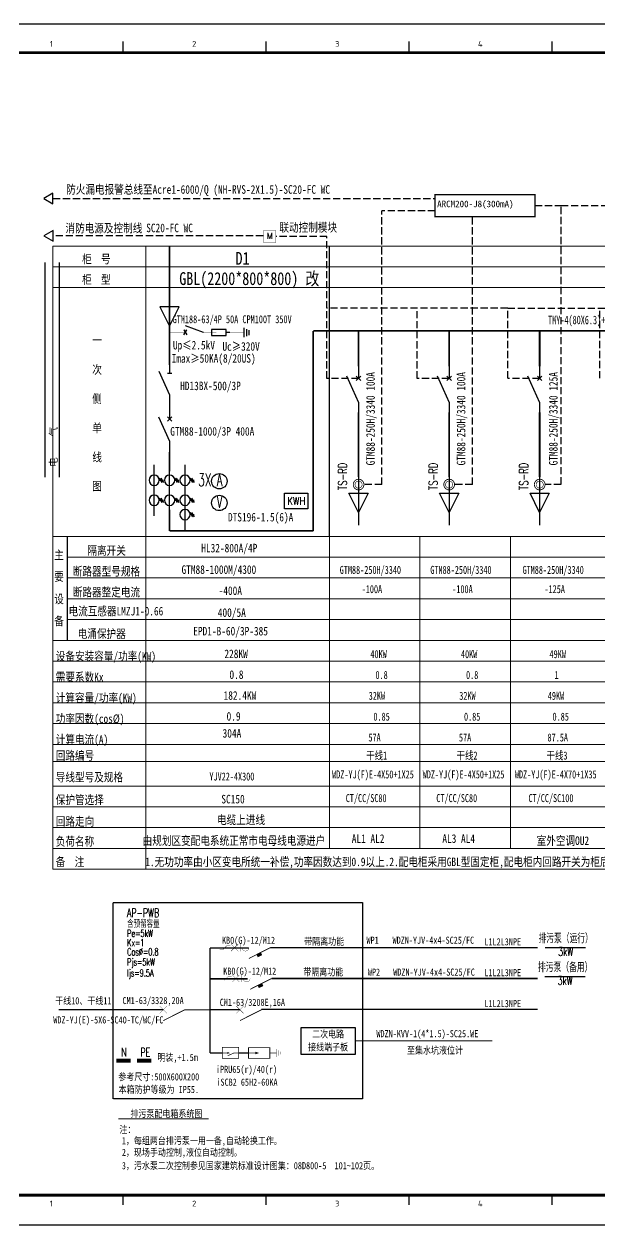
# Model space of a CAD drawing. Extents: x 815029915 to 815825525, y 579155098 to 579748855.
# Drawn here: x 815467725 to 815487864, y 579361391 to 579403391 of the extents above; entities that cross this region are included whole.
import ezdxf
from ezdxf.enums import TextEntityAlignment as Align

# ---------------------------------------------------------------- set-up
doc = ezdxf.new("R2010")
doc.units = 0
doc.header["$LTSCALE"] = 100
doc.header["$MEASUREMENT"] = 0
doc.linetypes.add('DASH', pattern=[0.35, 0.25, -0.1])
doc.linetypes.add('DASHED2', pattern=[9.525, 6.35, -3.175])
for name, color, linetype in [('ABDE_SYS', 3, 'Continuous'), ('AXIS', 3, 'Continuous'), ('E-CAPL-1', 7, 'Continuous'), ('E-CAPL-MK', 7, 'Continuous'), ('E-CAPL1', 7, 'Continuous'), ('E-SYST', 7, 'Continuous'), ('E-TEXT-PLAN', 7, 'Continuous'), ('E-TEXT-SYST-1', 4, 'Continuous'), ('E-TEXT-SYST-5', 4, 'Continuous'), ('E-TEXT-SYST-7', 4, 'Continuous'), ('ELEMENT', 3, 'Continuous'), ('EQUIP', 3, 'Continuous'), ('PUB_TEXT', 7, 'Continuous'), ('SIG_TEXT', 7, 'Continuous'), ('TH_WIRE', 4, 'Continuous'), ('TK', 7, 'Continuous'), ('WIRE-照明', 1, 'Continuous'), ('XHGG', 1, 'Continuous'), ('zm', 1, 'Continuous'), ('强电平面线缆-1', 7, 'Continuous'), ('校对', 6, 'Continuous'), ('设备', 1, 'Continuous')]:
    doc.layers.add(name, color=color, linetype=linetype)
doc.styles.add('-华文细黑', font='', dxfattribs={"width": 0.8})
doc.styles.add('-宋体', font='', dxfattribs={"width": 0.8})
doc.styles.add('-黑体', font='', dxfattribs={"width": 0.8})
doc.styles.add('_SIMPLEX', font='SIMPLEX', dxfattribs={"width": 0.6})
doc.styles.add('_TEL_DIM', font='txt.shx', dxfattribs={"width": 0.6, "height": 3.5, "bigfont": 'hztxt.shx'})
doc.styles.add('CCIAD-图框(会签栏)', font='txt.shx', dxfattribs={"bigfont": 'hztxt.shx'})
doc.styles.add('COMP', font='complex', dxfattribs={"bigfont": 'hztxt'})
doc.styles.add('DIM_FONT', font='SIMPLEX', dxfattribs={"width": 0.7, "bigfont": 'GBCBIG'})
doc.styles.add('HZ_ROMANS6', font='ROMANS6.shx', dxfattribs={"bigfont": 'hztxt.shx'})
doc.styles.add('IDQSTYLE', font='txt.shx', dxfattribs={"width": 0.7, "bigfont": 'hztxt.shx'})
doc.styles.add('ISOCP', font='isocp.shx', dxfattribs={"bigfont": 'gbcbig.shx'})
doc.styles.get("Standard").update_dxf_attribs({"font": 'gbenor.shx', "bigfont": 'gbcbig.shx'})
doc.styles.add('仿宋字', font='')
doc.styles.get('-华文细黑').set_extended_font_data('STXihei')
doc.styles.get('-宋体').set_extended_font_data('SimSun')
doc.styles.get('-黑体').set_extended_font_data('SimHei')
doc.styles.get('仿宋字').set_extended_font_data('SimHei')

# ---------------------------------------------------------------- blocks, each defined once
blk = doc.blocks.new('M_M43LFI')
for p, q in [((0, -0.733), (-0.2, -0.333)), ((-0.2, -0.333), (0.2, -0.333)), ((0.2, -0.333), (0, -0.733))]:
    blk.add_line(p, q)
blk.add_lwpolyline([(0, 0), (0, -1)])
at = {"style": 'DIM_FONT', "width": 0.8, "flags": 9}
blk.add_attdef('S', (0.25, -0.5), '', height=0.2, dxfattribs=at)
blk = doc.blocks.new('M_M7')
for p, q in [((-0.25, -0.2), (0, -0.75)), ((-0.047, -0.297), (0.047, -0.203)), ((-0.047, -0.203), (0.047, -0.297))]:
    blk.add_line(p, q)
for points in [[(0, 0), (0, -0.25)], [(0, -0.75), (0, -1)]]:
    blk.add_lwpolyline(points)
at = {"width": 0.8, "flags": 9}
blk.add_attdef('S', (0.25, -0.5), '', height=0.2, dxfattribs=at)
blk = doc.blocks.new('HC000076')
at = {"color": 0, "linetype": 'Continuous', "const_width": 0.2}
blk.add_lwpolyline([(-0.88, 0.88, 0.198912), (-1.25, 0, 0.198912), (-0.88, -0.88, 0.198912), (0, -1.25, 0.198912), (0.88, -0.88, 0.198912), (1.25, 0, 0.198912), (0.88, 0.88, 0.198912), (0, 1.25, 0.198912)], format="xyb", close=True, dxfattribs=at)
at = {"color": 0, "style": 'IDQSTYLE', "width": 0.7}
blk.add_attdef('PSFHATT', (3.25, -1.25), '', height=2.5, dxfattribs=at)
blk = doc.blocks.new('M_M60GUJ')
for p, q in [((-0.267, -1), (-0.267, 0)), ((-0.267, 0), (0.267, 0)), ((0.267, 0), (0.267, -1)), ((0.267, -1), (-0.267, -1))]:
    blk.add_line(p, q)
at = {"style": '_SIMPLEX'}
blk.add_text('KWH', height=0.2667, rotation=270, dxfattribs=at).set_placement((-0.133, -0.133))
at = {"width": 0.8, "flags": 9}
blk.add_attdef('S', (0.25, -0.5), '', height=0.2, dxfattribs=at)
blk = doc.blocks.new('M_M27VHU')
for p, q in [((0.167, -0.5), (0.3, -0.5)), ((0.256, -0.433), (0.172, -0.567)), ((0.308, -0.433), (0.225, -0.567))]:
    blk.add_line(p, q)
blk.add_lwpolyline([(0, 0), (0, -1)])
blk.add_circle((0, -0.5), 0.167)
at = {"width": 0.8, "flags": 9}
blk.add_attdef('S', (0.25, -0.5), '', height=0.2, dxfattribs=at)
blk = doc.blocks.new('M_M8')
for p, q in [((-0.25, -0.2), (0, -0.75)), ((0.05, -0.25), (-0.05, -0.25))]:
    blk.add_line(p, q)
for points in [[(0, 0), (0, -0.25)], [(0, -0.75), (0, -1)]]:
    blk.add_lwpolyline(points)
at = {"style": 'DIM_FONT', "width": 0.8, "flags": 9}
blk.add_attdef('S', (0.25, -0.5), '', height=0.2, dxfattribs=at)
blk = doc.blocks.new('HC000374')
at = {"color": 0, "linetype": 'Continuous', "const_width": 0.3}
blk.add_lwpolyline([(1.88, 0), (-1.88, 0), (-1.88, -7.5), (1.88, -7.5)], close=True, dxfattribs=at)
blk.add_lwpolyline([(0, 0), (0, -2.81)], dxfattribs=at)
at = {"color": 0, "linetype": 'Continuous'}
blk.add_lwpolyline([(0, -2.36, 0.938, 0, 0), (0, -3.75, 0, 0, 0)], format="xyseb", dxfattribs=at)
blk = doc.blocks.new('HC000213')
at = {"color": 3, "linetype": 'Continuous', "const_width": 0.3}
for points in [[(0, 0), (0, -4.58)], [(-2.75, -4.58), (2.75, -4.58)], [(-1.83, -6.01), (1.83, -6.01)], [(-0.86, -7.5), (0.86, -7.5)]]:
    blk.add_lwpolyline(points, dxfattribs=at)
blk = doc.blocks.new('HC000789')
at = {"color": 3, "linetype": 'Continuous'}
for points, const_width in [([(0, -7.5), (-3.79, 0)], 0.3), ([(-1.25, 1.25), (1.25, -1.25)], 0.1), ([(1.25, 1.25), (-1.25, -1.25)], 0.1)]:
    blk.add_lwpolyline(points, dxfattribs=dict(at, const_width=const_width))
blk = doc.blocks.new('KB1')
at = {"layer": 'E-TEXT-SYST-1', "linetype": 'Continuous', "ltscale": 1000}
blk.add_hatch(color=3, dxfattribs=at).paths.add_polyline_path([(-331, -166), (-487, -240), (-442, -335), (-287, -261)])
at = {"color": 3, "linetype": 'Continuous'}
for points, const_width in [([(-1653, -63), (-1527, 63)], 10), ([(-1527, 63), (-1397, 63)], 10), ([(-1377, -125), (-1127, 125)], 10), ([(-1377, 125), (-1127, -125)], 10), ([(-1051, 125), (-1051, -125)], 10), ([(0, 0), (-750, -379)], 30), ([(-1770, -63), (-1653, -63)], 10)]:
    blk.add_lwpolyline(points, dxfattribs=dict(at, const_width=const_width))
at = {"color": 3, "linetype": 'Continuous', "const_width": 10}
blk.add_lwpolyline([(-988, 0, 1), (-751, 0)], format="xyb", dxfattribs=at)
blk = doc.blocks.new('A$C765A45F6')
at = {"color": 3, "linetype": 'Continuous', "const_width": 19.1}
blk.add_lwpolyline([(10, 488), (328, 488), (328, 10), (10, 10)], close=True, dxfattribs=at)
for points in [[(139, 286), (195, 342)], [(142, 343), (196, 289)], [(169, 488), (169, 316)], [(169, 10), (169, 146), (84, 333)]]:
    blk.add_lwpolyline(points, dxfattribs=at)
blk = doc.blocks.new('l')
at = {"layer": 'TK'}
blk.add_lwpolyline([(815463677, 579451444), (815463677, 579409444), (815547777, 579409444), (815547777, 579451444)], close=True, dxfattribs=at)

msp = doc.modelspace()

# ---------------------------------------------------------------- linework, layer by layer
for p, q in [((815475419.3, 579392437.8), (815475419.3, 579392764.5)), ((815475519, 579392478.6), (815475519, 579392723.7)), ((815475599.4, 579392515.2), (815475599.4, 579392678.6)), ((815472429.2, 579389656.7), (815472814.9, 579388808.2)), ((815472742.1, 579389652.3), (815472887.6, 579389506.8)), ((815472742.1, 579389506.8), (815472887.6, 579389652.3))]:
    msp.add_line(p, q)
at = {"color": 4, "linetype": 'Continuous', "const_width": 11.4}
msp.add_lwpolyline([(815476099.8, 579395746.8), (815476099.8, 579396173), (815476525.9, 579396173), (815476525.9, 579395746.8)], close=True, dxfattribs=at)
for points in [[(815472814.9, 579389965.3), (815472814.9, 579389579.6)], [(815472814.9, 579388808.2), (815472814.9, 579388422.5)]]:
    msp.add_lwpolyline(points)
msp.add_lwpolyline([(815477418, 579368298.9), (815479298.4, 579368298.9), (815479298.4, 579367358), (815477418, 579367358)], close=True)
at = {"layer": 'ABDE_SYS', "linetype": 'Continuous', "const_width": 30}
for points in [[(815484095.5, 579367828.4), (815479298.4, 579367828.4)], [(815471021.8, 579365099.7), (815474186.3, 579365099.7)]]:
    msp.add_lwpolyline(points, dxfattribs=at)
at = {"layer": 'AXIS', "linetype": 'DASH', "ltscale": 10}
for p, q in [((815468735.2, 579397290.6), (815482085.2, 579397290.5)), ((815480238.4, 579387283.8), (815480238.4, 579396859.9)), ((815482096.5, 579396859.9), (815480238.4, 579396859.9)), ((815485590.5, 579397040.6), (815486506.6, 579397040.6)), ((815486506.6, 579387294.1), (815486506.6, 579397040.6)), ((815486506.6, 579397040.6), (815522883.7, 579397040.6)), ((815483404.4, 579387283.8), (815483404.4, 579396657.8)), ((815476085.1, 579395983.2), (815468730.2, 579395983.2)), ((815478312.9, 579395959.7), (815476525.9, 579395959.9)), ((815478312.9, 579390998.9), (815478312.9, 579395959.7)), ((815484637.9, 579393451.4), (815478312.9, 579393451.4)), ((815481477, 579390998.9), (815481477, 579393451.4)), ((815484637.9, 579391006.1), (815484637.9, 579393451.4)), ((815484637.9, 579393451.4), (815521015, 579393451.4)), ((815487862.2, 579391006.1), (815487862.2, 579393451.4)), ((815479426, 579390998.9), (815478312.9, 579390998.9)), ((815482590, 579390998.9), (815481477, 579390998.9)), ((815485755.2, 579390998.9), (815484642.1, 579390998.9)), ((815480238.4, 579387283.8), (815479608.9, 579387283.8)), ((815483404.4, 579387283.8), (815482777.8, 579387283.8)), ((815486506.6, 579387283.8), (815485944.7, 579387283.8))]:
    msp.add_line(p, q, dxfattribs=at)
at = {"layer": 'E-CAPL-1', "color": 1, "linetype": 'Continuous', "ltscale": 1000, "const_width": 50}
msp.add_lwpolyline([(815474226.3, 579371077.1), (815474226.3, 579367405)], dxfattribs=at)
at = {"layer": 'E-CAPL-1', "color": 1, "linetype": 'Continuous', "const_width": 50}
for points in [[(815476337.8, 579371089.4), (815485688, 579371089.4)], [(815476380.3, 579370010.2), (815485688, 579370010.2)], [(815472596.1, 579368917.1), (815468930.5, 579368917.1)], [(815476028.4, 579368929.4), (815485688, 579368929.4)]]:
    msp.add_lwpolyline(points, dxfattribs=at)
at = {"layer": 'E-CAPL-1', "color": 3, "linetype": 'Continuous'}
for points in [[(815471457.8, 579367137.4, 150, 150, 0), (815470957.8, 579367137.4, 50, 50, 0)], [(815472170.8, 579367137.4, 150, 150, 0), (815471670.8, 579367137.4, 50, 50, 0)]]:
    msp.add_lwpolyline(points, format="xyseb", dxfattribs=at)
at = {"layer": 'E-CAPL-MK', "color": 1, "linetype": 'Continuous', "const_width": 47}
msp.add_lwpolyline([(815482093.9, 579396657.8), (815485590.5, 579396657.8), (815485590.5, 579397423.4), (815482093.9, 579397423.4)], close=True, dxfattribs=at)
at = {"layer": 'E-CAPL1', "linetype": 'Continuous', "ltscale": 1000}
msp.add_line((815472814.9, 579390080.8), (815472814.9, 579389913.3), dxfattribs=at)
at = {"layer": 'E-SYST', "color": 7, "linetype": 'DASH'}
msp.add_lwpolyline([(815470836.5, 579372669.5), (815479560.7, 579372669.5), (815479560.7, 579365805.3), (815470836.5, 579365805.3)], close=True, dxfattribs=at)
at = {"layer": 'E-SYST', "color": 1, "linetype": 'Continuous', "const_width": 50}
for points in [[(815474226.3, 579371077.1), (815475585.6, 579371076.3)], [(815474226.3, 579369997.9), (815475544.1, 579369997.9)], [(815474226.3, 579368917.1), (815475275.9, 579368917.1)], [(815474225.9, 579367405), (815474673.6, 579367405)]]:
    msp.add_lwpolyline(points, dxfattribs=at)
at = {"layer": 'E-SYST', "color": 1, "linetype": 'Continuous'}
msp.add_lwpolyline([(815475571.5, 579367405, 50, 50, 0), (815475236.1, 579367405, 30, 30, 0)], format="xyseb", dxfattribs=at)
at = {"layer": 'EQUIP'}
for centre in [(815474553.6, 579387401.7), (815474553.6, 579386643.3)]:
    msp.add_circle(centre, 269.5, dxfattribs=at)
at = {"layer": 'SIG_TEXT', "color": 2, "lineweight": 5}
for p, q in [((815468730.2, 579395626.7), (815468730.2, 579373831.1)), ((815468730.2, 579395626.7), (815523191.6, 579395626.7)), ((815471979.5, 579395626.7), (815471979.5, 579373831.1)), ((815468730.2, 579394899), (815523191.6, 579394899)), ((815468730.2, 579394171.3), (815523191.6, 579394171.3)), ((815468730.2, 579385474.2), (815523191.6, 579385474.2)), ((815478403.6, 579385474.2), (815478403.6, 579374558.8)), ((815478403.6, 579385474.2), (815478403.6, 579374558.8)), ((815481569.9, 579385474.2), (815481569.9, 579374558.8)), ((815484736.7, 579385474.2), (815484736.7, 579374558.8)), ((815484736.7, 579385474.2), (815484736.7, 579374558.8)), ((815469236.1, 579384746.5), (815523191.6, 579384746.5)), ((815469236.1, 579384018.8), (815523191.6, 579384018.8)), ((815469236.1, 579383291.1), (815523191.6, 579383291.1)), ((815469236.1, 579382563.4), (815523191.6, 579382563.4)), ((815468730.2, 579381835.7), (815523191.6, 579381835.7)), ((815468730.2, 579381108), (815523191.6, 579381108)), ((815468730.2, 579380380.3), (815523191.6, 579380380.3)), ((815468730.2, 579379652.6), (815523191.6, 579379652.6)), ((815468730.2, 579378924.9), (815523191.6, 579378924.9)), ((815468730.2, 579378197.2), (815523191.6, 579378197.2)), ((815468730.2, 579377604.3), (815523191.6, 579377604.3)), ((815468730.2, 579376741.8), (815523191.6, 579376741.8)), ((815468730.2, 579376014.2), (815523191.6, 579376014.2)), ((815468730.2, 579375286.5), (815523191.6, 579375286.5)), ((815468730.2, 579374558.8), (815523191.6, 579374558.8)), ((815468730.2, 579373831.1), (815523191.6, 579373831.1))]:
    msp.add_line(p, q, dxfattribs=at)
at = {"layer": 'TH_WIRE'}
for points, const_width in [([(815477839, 579392660.4), (815522164.2, 579392660.4)], 63.6), ([(815477839, 579385665.6), (815477839, 579392660.4)], 61.3), ([(815479422.1, 579392660.4), (815479422.1, 579391420)], 61.3), ([(815482588.4, 579392660.4), (815482588.4, 579391420)], 61.3), ([(815485755.2, 579392660.4), (815485755.2, 579391420)], 61.3), ([(815472814.9, 579391462.6), (815472814.9, 579391845.2)], 61.3), ([(815479422.1, 579389814.1), (815479422.1, 579387545.7)], 61.3), ([(815482588.4, 579389814.1), (815482588.4, 579387545.7)], 61.3), ([(815485755.2, 579389814.1), (815485755.2, 579387545.7)], 61.3), ([(815472814.9, 579387748.7), (815472814.9, 579388422.5)], 61.3), ([(815472814.9, 579385665.6), (815477839, 579385665.6)], 61.3)]:
    msp.add_lwpolyline(points, dxfattribs=dict(at, const_width=const_width))
at = {"layer": 'TK'}
for p, q in [((815471177.3, 579402782.2), (815471177.3, 579402390.9)), ((815476177.3, 579402782.2), (815476177.3, 579402390.9)), ((815481177.3, 579402782.2), (815481177.3, 579402390.9)), ((815486177.3, 579402782.2), (815486177.3, 579402390.9)), ((815468468.9, 579387548.2), (815468468.9, 579395048.2)), ((815468968.9, 579387548.2), (815468968.9, 579395048.2)), ((815471177.3, 579362482.2), (815471177.3, 579362090.9)), ((815476177.3, 579362482.2), (815476177.3, 579362090.9)), ((815481177.3, 579362482.2), (815481177.3, 579362090.9)), ((815486177.3, 579362482.2), (815486177.3, 579362090.9))]:
    msp.add_line(p, q, dxfattribs=at)
msp.add_lwpolyline([(815463677.3, 579403390.9), (815463677.3, 579361390.9), (815547777.3, 579361390.9), (815547777.3, 579403390.9)], close=True, dxfattribs=at)
at = {"layer": 'TK', "const_width": 100}
msp.add_lwpolyline([(815466177.3, 579362436.5), (815466177.3, 579402390.9), (815546777.3, 579402390.9), (815546777.3, 579362436.5)], close=True, dxfattribs=at)
at = {"layer": 'WIRE-照明', "color": 4}
for p, q in [((815485953.4, 579371089.4), (815487358.3, 579371089.4)), ((815485937.5, 579370077.7), (815487342.3, 579370077.7))]:
    msp.add_line(p, q, dxfattribs=at)
at = {"layer": 'WIRE-照明', "linetype": 'Continuous', "const_width": 35}
msp.add_lwpolyline([(815473346.1, 579368917.1), (815474226.3, 579368917.1)], dxfattribs=at)
at = {"layer": 'zm', "color": 1}
for p, q in [((815478403.6, 579385474.2), (815478403.6, 579395626.7)), ((815469236.1, 579385474.2), (815469236.1, 579381835.7))]:
    msp.add_line(p, q, dxfattribs=at)
at = {"layer": 'zm'}
for p, q in [((815473307.8, 579392524), (815473423.6, 579392697.6)), ((815473307.8, 579392697.6), (815473423.6, 579392524)), ((815474002.7, 579392601.2), (815473365.7, 579392832.6))]:
    msp.add_line(p, q, dxfattribs=at)
for points in [[(815468417.8, 579397290.6), (815468735.2, 579397107.3), (815468735.2, 579397473.8)], [(815468421.2, 579395983.2), (815468738.6, 579395799.9), (815468738.6, 579396166.4)]]:
    msp.add_lwpolyline(points, close=True, dxfattribs=at)
at = {"layer": 'zm', "color": 1, "const_width": 61.3}
for points in [[(815472814.9, 579385892.3), (815472814.9, 579386401.1)], [(815472814.9, 579385892.3), (815472814.9, 579385665.6)]]:
    msp.add_lwpolyline(points, dxfattribs=at)
at = {"layer": '强电平面线缆-1', "color": 1, "linetype": 'Continuous', "const_width": 60.7}
msp.add_lwpolyline([(815472815, 579391809.6), (815472815, 579395626.7)], dxfattribs=at)
at = {"layer": '校对', "color": 0, "const_width": 15.6}
for points in [[(815473365.7, 579392610.8), (815472833, 579392611)], [(815473307.8, 579392697.6), (815473423.6, 579392524)], [(815473307.8, 579392524), (815473423.6, 579392697.6)], [(815473365.7, 579392832.6), (815474002.7, 579392601.2)], [(815474002.7, 579392601.2), (815474276.1, 579392601.2)], [(815474276.1, 579392499.3), (815474276.1, 579392703), (815474792.4, 579392703), (815474792.4, 579392499.3), (815474276.1, 579392499.3)], [(815474276.1, 579392601.2), (815474454.5, 579392601.2)], [(815474792.4, 579392601.2), (815475419.3, 579392601.2)], [(815475419.3, 579392437.8), (815475419.3, 579392764.5)], [(815475519, 579392478.6), (815475519, 579392723.7)], [(815475599.4, 579392515.2), (815475599.4, 579392678.6)]]:
    msp.add_lwpolyline(points, dxfattribs=at)
at = {"layer": '设备', "linetype": 'DASHED2'}
msp.add_line((815474919.9, 579392601.2), (815474792.4, 579392601.2), dxfattribs=at)
at = {"layer": '设备'}
msp.add_lwpolyline([(815474276.1, 579392601.2, 0, 0, 0), (815474454.5, 579392601.2, 109, 0, 0), (815474696.8, 579392601.2, 0, 0, 0)], format="xyseb", dxfattribs=at)
msp.add_lwpolyline([(815474276.1, 579392499.3), (815474792.4, 579392499.3), (815474792.4, 579392703), (815474276.1, 579392703)], close=True, dxfattribs=at)

# ---------------------------------------------------------------- block references
at = {"xscale": 1.2, "yscale": 1.2, "zscale": 1.2, "rotation": 89.99999999999999}
msp.add_blockref('A$C765A45F6', (815475247.6, 579367207.9), dxfattribs=at)
at = {"layer": 'E-CAPL-1', "color": 7, "linetype": 'Continuous', "xscale": 100, "yscale": 100, "zscale": 100, "rotation": 90}
msp.add_blockref('HC000789', (815475275.9, 579368917.1), dxfattribs=at)
at = {"layer": 'E-TEXT-PLAN', "color": 7}
for p, xscale, yscale, zscale in [((815479424.6, 579387284.7), 149.6172410845757, 149.6172410845757, 149.6172410995824), ((815482590.9, 579387284.7), 149.6172410845757, 149.6172410845757, 149.6172410995824), ((815485757.6, 579387284.7), 149.6172410845757, 149.6172410845757, 149.6172410995824), ((815479423.5, 579387283.1), 99.74482740461826, 99.74482738226652, 99.74482740461826), ((815482589.8, 579387283.1), 99.74482740461826, 99.74482738226652, 99.74482740461826), ((815485756.6, 579387283.1), 99.74482740461826, 99.74482738226652, 99.74482740461826)]:
    msp.add_blockref('HC000076', p, dxfattribs=dict(at, xscale=xscale, yscale=yscale, zscale=zscale))
at = {"layer": 'E-TEXT-PLAN', "color": 2, "linetype": 'Continuous'}
for p in [(815476337.8, 579371089.4), (815476380.3, 579370010.2)]:
    msp.add_blockref('KB1', p, dxfattribs=at)
at = {"layer": 'E-TEXT-SYST-1', "color": 7, "linetype": 'Continuous', "xscale": 100, "yscale": 100, "zscale": 100, "rotation": 90}
msp.add_blockref('HC000789', (815472596.1, 579368917.1), dxfattribs=at)
at = {"layer": 'E-TEXT-SYST-5', "linetype": 'Continuous', "xscale": -50, "yscale": 50, "zscale": 50, "rotation": 89.99999999999977}
msp.add_blockref('HC000213', (815476321.5, 579367405), dxfattribs=at)
at = {"layer": 'E-TEXT-SYST-7', "color": 7, "linetype": 'Continuous', "xscale": -100, "yscale": 100, "zscale": 100, "rotation": 89.99999999999977}
msp.add_blockref('HC000374', (815475571.5, 579367405), dxfattribs=at)
at = {"layer": 'ELEMENT'}
for name, p, xscale, yscale, zscale in [('M_M43LFI', (815472814.9, 579394063.7), -1684.478656411171, 1684.478656388819, 1684.478656409061), ('M_M8', (815472814.9, 579391548.3), 1497.31436124444, 1497.31436124444, 1497.31436124444), ('M_M7', (815479422.1, 579391420), 1684.478656411171, 1684.478656388819, 1684.478656411171), ('M_M7', (815482588.4, 579391420), 1684.478656411171, 1684.478656388819, 1684.478656411171), ('M_M7', (815485755.2, 579391420), 1684.478656411171, 1684.478656388819, 1684.478656411171), ('M_M43LFI', (815479422.1, 579387545.7), 1684.478656411171, 1684.478656388819, 1684.478656411171), ('M_M43LFI', (815482588.4, 579387545.7), 1684.478656411171, 1684.478656388819, 1684.478656411171), ('M_M43LFI', (815485755.2, 579387545.7), 1684.478656411171, 1684.478656388819, 1684.478656411171)]:
    msp.add_blockref(name, p, dxfattribs=dict(at, xscale=xscale, yscale=yscale, zscale=zscale))
for name, p, xscale, yscale, zscale, rotation in [('M_M27VHU', (815472275.8, 579386895.8), -1078.066340088844, 1078.066340088844, 1078.066340102877, 180), ('M_M27VHU', (815472814.9, 579386895.8), -1078.066340088844, 1078.066340088844, 1078.066340102877, 180), ('M_M27VHU', (815473353.9, 579386895.8), -1078.066340088844, 1078.066340088844, 1078.066340102877, 180), ('M_M27VHU', (815472275.8, 579386195.3), -1078.066340088844, 1078.066340088844, 1078.066340102877, 180), ('M_M27VHU', (815472814.9, 579386195.3), -1078.066340088844, 1078.066340088844, 1078.066340102877, 180), ('M_M27VHU', (815473353.9, 579386195.3), -1078.066340088844, 1078.066340088844, 1078.066340102877, 180), ('M_M27VHU', (815473353.9, 579385693.9), -1078.066340088844, 1078.066340088844, 1078.066340102877, 180), ('M_M60GUJ', (815476829.8, 579386710.1), 1020.896155335009, 816.7169242948294, 1020.896155399431, 90)]:
    msp.add_blockref(name, p, dxfattribs=dict(at, xscale=xscale, yscale=yscale, zscale=zscale, rotation=rotation))
at = {"layer": 'zm', "color": 1}
msp.add_blockref('l', (0, -48053.6), dxfattribs=at)

# ---------------------------------------------------------------- texts
at = {"color": 1, "lineweight": 30, "style": '-宋体', "width": 0.7}
msp.add_text('TMY-4(80X6.3)+1X(63X6.3)', height=300, dxfattribs=at).set_placement((815486048.9, 579392892.3))
at = {"layer": 'ABDE_SYS', "linetype": 'Continuous', "style": '-宋体'}
for s, height, width, p in [('GTM88-250H/3340 ', 280, 0.75, (815478764.7, 579384160.8)), ('GTM88-250H/3340 ', 280, 0.75, (815481931.5, 579384160.8)), ('GTM88-250H/3340 ', 280, 0.75, (815485155.8, 579384160.8)), ('-100A', 280, 0.75, (815479532.7, 579383487.9)), ('-100A', 280, 0.75, (815482699.5, 579383487.9)), ('-125A', 280, 0.75, (815485923.7, 579383487.9)), ('40KW', 280, 0.75, (815479836.4, 579381214.6)), ('40KW', 280, 0.75, (815483003.1, 579381214.6)), ('49KW', 280, 0.75, (815486100, 579381214.6)), ('0.8', 280, 0.75, (815480014.5, 579380486.1)), ('0.8', 280, 0.75, (815483181.3, 579380486.1)), ('1', 280, 0.75, (815486278.1, 579380486.1)), ('32KW', 280, 0.75, (815479777.5, 579379757.5)), ('32KW', 280, 0.75, (815482944.3, 579379757.5)), ('49KW', 280, 0.75, (815486041.1, 579379757.5)), ('0.85', 280, 0.75, (815479942.5, 579379028.9)), ('0.85', 280, 0.75, (815483109.3, 579379028.9)), ('0.85', 280, 0.75, (815486206.1, 579379028.9)), ('57A', 280, 0.75, (815479766.8, 579378300.3)), ('57A', 280, 0.75, (815482933.6, 579378300.3)), ('87.5A', 280, 0.75, (815486030.4, 579378300.3)), ('干线1', 280, 0.75, (815479690.9, 579377668.1)), ('干线2', 280, 0.75, (815482851, 579377668.1)), ('干线3', 280, 0.75, (815485997, 579377668.1)), ('YJV22-4X300', 280, 0.75, (815474208.3, 579376935.3, 1681.3)), ('  WDZ-YJ(F)E-4X50+1X25', 280, 0.75, (815478212.8, 579377008.8, 1681.3)), ('  WDZ-YJ(F)E-4X50+1X25', 280, 0.75, (815481379.6, 579377008.8, 1681.3)), ('  WDZ-YJ(F)E-4X70+1X35', 280, 0.75, (815484603.9, 579377008.8, 1681.3)), ('CT/CC/SC80', 280, 0.75, (815478974.2, 579376179.8)), ('CT/CC/SC80', 280, 0.75, (815482141, 579376179.8)), ('CT/CC/SC100', 280, 0.75, (815485365.3, 579376179.8)), ('KB0(G)-12/M12', 249.558, 0.8, (815474647.6, 579371223.5)), ('带隔离功能', 249.56, 0.8, (815477521.3, 579371182.9, -4462.5)), ('WP1', 249.56, 0.8, (815479700, 579371225.6)), ('WDZN-YJV-4x4-SC25/FC', 249.558, 0.8, (815480611.5, 579371225.6)), ('L1L2L3NPE', 249.56, 0.8, (815483822.5, 579371169.4)), ('KB0(G)-12/M12', 249.558, 0.8, (815474690.1, 579370144.3)), ('带隔离功能', 249.56, 0.8, (815477489.5, 579370115.6, -4462.5)), ('WP2', 249.56, 0.8, (815479748.4, 579370109.1)), ('WDZN-YJV-4x4-SC25/FC', 249.558, 0.8, (815480635.3, 579370110.2)), ('L1L2L3NPE', 249.56, 0.8, (815483822.5, 579370090.2)), ('干线10、干线11', 249.56, 0.8, (815468815.6, 579369107.4, -4462.5)), ('CM1-63/3328,20A', 249.558, 0.8, (815471169.2, 579369115.4)), ('CM1-63/3208E,16A', 249.558, 0.8, (815474568.4, 579369053.3)), ('L1L2L3NPE', 249.56, 0.8, (815483822.5, 579369009.4)), ('WDZ-YJ(E)-5X6-SC40-TC/WC/FC', 249.558, 0.8, (815468748.9, 579368437.9)), ('WDZN-KVV-1(4*1.5)-SC25.WE', 249.558, 0.8, (815480046.2, 579367957.3)), ('iPRU65(r)/40(r)', 249.558, 0.8, (815474437.4, 579366708.9)), ('iSCB2 65H2-60KA', 249.558, 0.8, (815474451.5, 579366260.2)), ('   本箱防护等级为 IP55.', 249.558, 0.8, (815470604.5, 579366004.4)), ('排污泵配电箱系统图', 249.56, 0.8, (815471446.5, 579365160.4)), ('注：', 249.56, 0.8, (815471060.7, 579364602.9)), ('1，每组两台排污泵一用一备,自动轮换工作。', 249.558, 0.8, (815471145.5, 579364213.9)), ('2，现场手动控制,液位自动控制。', 249.558, 0.8, (815471145.5, 579363806.5)), ('3，污水泵二次控制参见国家建筑标准设计图集：08D800-5  101~102页。', 249.558, 0.8, (815471145.5, 579363340.3))]:
    msp.add_text(s, height=height, dxfattribs=dict(at, width=width)).set_placement(p)
at = {"layer": 'ABDE_SYS', "linetype": 'Continuous', "style": '-宋体', "width": 0.8}
for s, p in [('二次电路', (815478358.2, 579367942.3)), ('接线端子板', (815478358.2, 579367489.3))]:
    msp.add_text(s, height=249.56, dxfattribs=at).set_placement(p, align=Align.CENTER)
for s, height, p in [('明装,+1.5m', 249.56, (815472388.7, 579367377.5)), ('参考尺寸:500X600X200', 249.558, (815471022, 579366696.7))]:
    msp.add_text(s, height=height, dxfattribs=at).set_placement(p, align=Align.TOP_LEFT)
msp.add_text('至集水坑液位计', height=249.56, dxfattribs=at).set_placement((815483071.9, 579367376.1), align=Align.RIGHT)
at = {"layer": 'E-CAPL-1', "color": 2, "linetype": 'Continuous', "style": '_TEL_DIM', "width": 0.67}
msp.add_text('AP-PWB', height=300, dxfattribs=at).set_placement((815471323.6, 579372458.3), align=Align.TOP_LEFT)
at = {"layer": 'E-CAPL-1', "color": 3, "linetype": 'Continuous', "style": '_TEL_DIM', "width": 0.67}
for s, p in [('含预留容量', (815471331.3, 579372036.9)), ('Pe=5kW', (815471331.3, 579371713.1)), ('Kx=1', (815471331.3, 579371390.6)), ('Cos%%C=0.8', (815471331.3, 579371068)), ('Pjs=5kW', (815471331.3, 579370713)), ('Ijs=9.5A', (815471331.3, 579370329.2))]:
    msp.add_text(s, height=250, dxfattribs=at).set_placement(p, align=Align.TOP_LEFT)
at = {"layer": 'E-CAPL-1', "color": 7, "linetype": 'Continuous', "style": '_TEL_DIM', "width": 0.67}
for s, p in [('N', (815471127.8, 579367281.4)), ('PE', (815471796, 579367281.4))]:
    msp.add_text(s, height=300, dxfattribs=at).set_placement(p)
at = {"layer": 'E-TEXT-PLAN', "color": 3, "linetype": 'Continuous', "ltscale": 1000, "style": '_TEL_DIM', "width": 0.67}
for s, p in [('排污泵（运行）', (815486664.5, 579371158)), ('3kW', (815486664.5, 579370711.2)), ('排污泵（备用）', (815486648.5, 579370146.3)), ('3kW', (815486648.5, 579369699.5))]:
    msp.add_text(s, height=300, dxfattribs=at).set_placement(p, align=Align.BOTTOM_CENTER)
at = {"layer": 'EQUIP', "style": 'HZ_ROMANS6', "width": 0.6}
for s, height, p in [('3X', 441.03, (815473820.4, 579387225.6)), ('A', 431.2, (815474462.1, 579387233.4)), ('V', 431.2, (815474462.1, 579386475))]:
    msp.add_text(s, height=height, dxfattribs=at).set_placement(p)
at = {"layer": 'PUB_TEXT', "style": 'COMP'}
msp.add_text('M', height=213.1, dxfattribs=at).set_placement((815476210.6, 579395875.2))
at = {"layer": 'TK', "style": 'ISOCP'}
for s, p in [('1', (815468677.3, 579402694.7)), ('2', (815473677.3, 579402694.7)), ('3', (815478677.3, 579402694.7)), ('4', (815483677.3, 579402694.7)), ('1', (815468677.3, 579362140.9)), ('2', (815473677.3, 579362140.9)), ('3', (815478677.3, 579362140.9)), ('4', (815483677.3, 579362140.9))]:
    msp.add_text(s, height=200, dxfattribs=at).set_placement(p, align=Align.MIDDLE)
at = {"layer": 'TK', "style": 'CCIAD-图框(会签栏)'}
msp.add_text('电   气', height=250, rotation=90, dxfattribs=at).set_placement((815468904.3, 579387903.7))
at = {"layer": 'XHGG', "color": 1, "style": 'IDQSTYLE', "width": 0.7}
for p in [(815479015.3, 579387095.3), (815482181.6, 579387095.3), (815485348.4, 579387095.3)]:
    msp.add_text('TS-RD', height=305.55, rotation=90, dxfattribs=at).set_placement(p)
at = {"layer": 'zm', "color": 1, "width": 0.8}
for s, height, style, p in [('防火漏电报警总线至Acre1-6000/Q (NH-RVS-2X1.5)-SC20-FC WC  ', 300, '-华文细黑', (815469197, 579397454.3, 12508)), ('消防电源及控制线', 300, '-华文细黑', (815469174.1, 579396100.6)), ('SC20-FC WC', 300, '-华文细黑', (815471997.9, 579396110)), ('联动控制模块', 300, '-华文细黑', (815476655.8, 579396125.4)), ('柜  号', 300, '-华文细黑', (815469754.3, 579395019.4)), (' D1', 450, '-黑体', (815474875.2, 579394969.7)), ('柜  型', 300, '-华文细黑', (815469754.3, 579394301.2)), ('GBL(2200*800*800) 改', 450, '-黑体', (815473152.4, 579394262.9)), ('HD13BX-500/3P', 300, '-华文细黑', (815473183.7, 579390586)), ('GTM88-1000/3P 400A', 300, '-华文细黑', (815472838.4, 579388995.1)), ('DTS196-1.5(6)A', 300, '-华文细黑', (815474855.2, 579385995.2)), ('隔离开关', 300, '-华文细黑', (815469939.5, 579384827.7)), ('HL32-800A/4P', 300, '-华文细黑', (815473922.7, 579384913.2)), ('断路器型号规格', 300, '-华文细黑', (815469431.4, 579384100)), ('GTM88-1000M/4300', 300, '-华文细黑', (815473233.2, 579384161.4)), ('断路器整定电流', 300, '-华文细黑', (815469431.4, 579383372.3)), ('-400A', 300, '-华文细黑', (815474530, 579383424.6)), ('电流互感器LMZJ1-0.66', 300, '-华文细黑', (815469281.7, 579382707.6)), ('400/5A', 300, '-华文细黑', (815474500.9, 579382658.6)), ('电涌保护器', 300, '-华文细黑', (815469602.5, 579381916.9)), ('EPD1-B-60/3P-385', 300, '-华文细黑', (815473641.5, 579382008.5)), ('设备安装容量/功率(KW)', 300, '-华文细黑', (815468834.3, 579381129)), ('228KW', 300, '-华文细黑', (815474731.9, 579381215.5)), ('0.8', 300, '-华文细黑', (815474908.5, 579380487)), ('需要系数Kx', 300, '-华文细黑', (815468834.3, 579380401.3)), ('计算容量/功率(KW)', 300, '-华文细黑', (815468834.3, 579379673.6)), ('182.4KW', 300, '-华文细黑', (815474703.3, 579379758.4)), ('功率因数(cos%%C)', 300, '-华文细黑', (815468834.3, 579378945.9)), ('0.9', 300, '-华文细黑', (815474807.8, 579379029.8)), ('304A', 300, '-华文细黑', (815474668.3, 579378436.7)), ('计算电流(A)', 300, '-华文细黑', (815468834.3, 579378218.2)), ('回路编号', 300, '-华文细黑', (815468834.3, 579377655.8)), ('导线型号及规格', 300, '-华文细黑', (815468834.3, 579376901)), ('保护管选择', 300, '-华文细黑', (815468834.3, 579376108.5)), ('SC150', 300, '-华文细黑', (815474624.6, 579376133.4)), ('电缆上进线', 300, '-华文细黑', (815474474.1, 579375408.5)), ('回路走向', 300, '-华文细黑', (815468834.3, 579375350.9)), ('负荷名称', 300, '-华文细黑', (815468834.3, 579374653.1)), ('由规划区变配电系统正常市电母线电源进户', 300, '-华文细黑', (815471872.9, 579374680.8)), ('AL1 AL2', 300, '-华文细黑', (815479185.5, 579374754.1)), ('AL3 AL4', 300, '-华文细黑', (815482352.3, 579374754.1)), ('室外空调OU2', 300, '-华文细黑', (815485650.1, 579374680.6)), ('备  注', 300, '-华文细黑', (815468834.3, 579373939.1)), ('1.无功功率由小区变电所统一补偿,功率因数达到0.9以上.2.配电柜采用GBL型固定柜,配电柜内回路开关为柜后安装操作。', 300, '-华文细黑', (815471965.1, 579373940.3))]:
    msp.add_text(s, height=height, dxfattribs=dict(at, style=style)).set_placement(p)
at = {"layer": 'zm', "color": 4, "style": '-黑体', "width": 0.7}
msp.add_text('GTM188-63/4P 50A CPM100T 350V', height=274.219, dxfattribs=at).set_placement((815472918.6, 579392928.9, 168133.4))
at = {"layer": 'zm', "color": 1, "style": '-华文细黑', "width": 0.8}
for s, p in [('一', (815470281.2, 579392327.8)), ('次', (815470280, 579391313.1)), ('侧', (815470280, 579390292.2)), ('单', (815470280, 579389271.3)), ('线', (815470280, 579388250.4)), ('图', (815470280, 579387229.5)), ('主', (815468948.9, 579384832.3)), ('要', (815468948.9, 579384066)), ('设', (815468948.9, 579383285.9)), ('备', (815468948.9, 579382515.6))]:
    msp.add_text(s, height=300, dxfattribs=at).set_placement(p, align=Align.MIDDLE)
at = {"layer": 'zm', "color": 1, "style": '-黑体', "width": 0.8}
for s, p in [('Up≤2.5kV ', (815472931.8, 579392160, 168133.4)), ('Uc≥320V', (815474661.9, 579392115.7, 168133.4)), ('Imax≥50KA(8/20US)', (815472886.4, 579391696.5, 168133.4))]:
    msp.add_text(s, height=300, dxfattribs=at).set_placement(p, align=Align.MIDDLE_LEFT)
at = {"layer": 'zm', "color": 1, "style": '-华文细黑', "width": 0.8}
for s, p in [('GTM88-250H/3340 100A ', (815479990.2, 579387954.2)), ('GTM88-250H/3340 100A ', (815483157, 579387954.2)), ('GTM88-250H/3340 125A ', (815486381.3, 579387954.2))]:
    msp.add_text(s, height=300, rotation=90, dxfattribs=at).set_placement(p)
at = {"layer": 'zm', "insert": (815482170.8, 579397215, 1088.5), "char_height": 231, "width": 3812.157, "attachment_point": 1, "style": '仿宋字'}
msp.add_mtext('ARCM200-J8(300mA)', dxfattribs=at)

doc.saveas('drawing.dxf')
